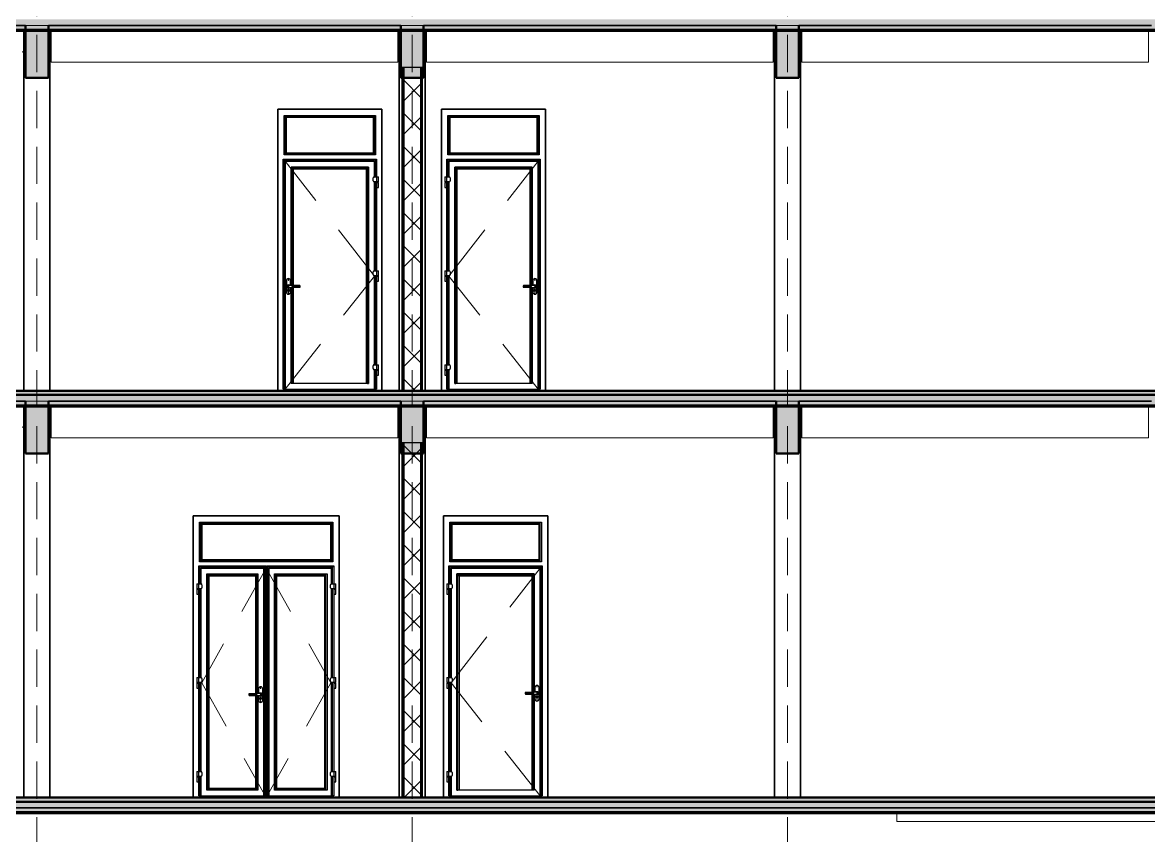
# Model space of a CAD drawing. Header units: millimetres. Extents: x -31177 to 43935, y -145912 to 20306.
# Drawn here: x 11512 to 22312, y -363 to 7430 of the extents above; entities that cross this region are included whole.
import ezdxf

# ---------------------------------------------------------------- set-up
doc = ezdxf.new("R2010")
doc.units = ezdxf.units.MM
doc.linetypes.add('Centre', pattern=[2381.25, 476.25, -357.1875, 1190.625, -357.1875])
doc.linetypes.add('Hidden', pattern=[535.78125, 357.1875, -178.59375])
for name, color, linetype, lineweight in [('A-DOOR', 2, 'Continuous', 25), ('A-FLOR', 7, 'Continuous', 18), ('A-FLOR-LEVL', 8, 'Continuous', 9), ('A-FLOR-MCUT', 7, 'Continuous', 50), ('A-FLOR-PATT', 8, 'Continuous', 50), ('A-GLAZ', 4, 'Continuous', 25), ('A-WALL', 7, 'Continuous', 35), ('A-WALL-PATT', 8, 'Continuous', 25), ('S-BEAM', 7, 'Continuous', 18), ('S-COLS', 7, 'Continuous', 35), ('S-FNDN', 7, 'Continuous', 18), ('S-GRID', 1, 'Continuous', 9)]:
    doc.layers.add(name, color=color, linetype=linetype, lineweight=lineweight)
pattern_1 = [(0, (3970.77, 5345.385), (304.8, 76.2), [25.146, -203.454, 25.146, -203.454, -1219.2]), (0, (3970.77, 5345.385), (304.8, 76.2), [-457.2, 25.146, -432.054, 25.146, -203.454, -533.4]), (0, (3970.77, 5345.385), (304.8, 76.2), [-1143, 25.146, -127.254, 25.146, -355.854]), (120, (4085.07, 5383.485), (-218.39114, 225.86454), [25.146, -203.454, 25.146, -203.454, -1219.2]), (120, (4085.07, 5383.485), (-218.39114, 225.86454), [-457.2, 25.146, -432.054, 25.146, -203.454, -533.4]), (120, (4085.07, 5383.485), (-218.39114, 225.86454), [-1143, 25.146, -127.254, 25.146, -355.854]), (240, (4123.17, 5535.885), (-86.40886, -302.06454), [25.146, -203.454, 25.146, -203.454, -1219.2]), (240, (4123.17, 5535.885), (-86.40886, -302.06454), [-457.2, 25.146, -432.054, 25.146, -203.454, -533.4]), (240, (4123.17, 5535.885), (-86.40886, -302.06454), [-1143, 25.146, -127.254, 25.146, -355.854])]
pattern_2 = [(45, (3970.77, 5345.39), (-159.099, 159.099), []), (135, (3970.77, 5345.39), (-159.099, -159.099), [])]

# ---------------------------------------------------------------- blocks, each defined once
blk = doc.blocks.new('ATT_Window 2 - S5_800x600-2360992-MẶT CẮT 1-1')
at = {"layer": 'A-GLAZ'}
for p, q in [((18975, 3700), (18988, 3700)), ((18978, 3550), (18978, 3685)), ((18978, 3685), (18988, 3685)), ((18988, 3685), (18978, 3685)), ((18978, 3685), (18978, 3550))]:
    blk.add_line(p, q, dxfattribs=at)
blk.add_open_spline([(18978, 3685), (18978, 3685), (18978, 3685), (18977, 3686), (18976, 3687), (18975, 3688), (18975, 3688)], degree=3, knots=[-1, -1, -1, -1, -0.8333333, -0.75, -0.6666667, -0.5974222, -0.5974222, -0.5974222, -0.5974222], dxfattribs=at)
blk = doc.blocks.new('CỬA 2 CÁNH EROWINDOW_có ô chết_ - D2_1400x2200-2413861-MẶT CẮT 1-1')
at = {"layer": 'A-DOOR'}
for p, q in [((1811, 2639), (3089, 2639)), ((1811, 2261), (1811, 2639)), ((1811, 2261), (1811, 2639)), ((1811, 2639), (3089, 2639)), ((1821, 2629), (1831, 2619)), ((1821, 2629), (1821, 2271)), ((3079, 2629), (1821, 2629)), ((3069, 2619), (1831, 2619)), ((1831, 2619), (1831, 2281)), ((3079, 2629), (3069, 2619)), ((3069, 2281), (3069, 2619)), ((3079, 2271), (3079, 2629)), ((3089, 2639), (3089, 2261)), ((3089, 2639), (3089, 2261)), ((1821, 2271), (1831, 2281)), ((1821, 2271), (3079, 2271)), ((1831, 2281), (3069, 2281)), ((3069, 2281), (3079, 2271)), ((1813, 2210), (1803, 2220)), ((1803, 2050), (1803, 2220)), ((1803, 2220), (2446, 2220)), ((3089, 2261), (1811, 2261)), ((3089, 2261), (1811, 2261)), ((2436, 2210), (1813, 2210)), ((1813, 2050), (1813, 2210)), ((1823, 2050), (1823, 2200)), ((1823, 2200), (2426, 2200)), ((2426, 2200), (1823, 2200)), ((1823, 2200), (1823, 2050)), ((2426, 2200), (2426, 15)), ((2426, 15), (2426, 2200)), ((2436, 2210), (2446, 2220)), ((2436, 15), (2436, 2210)), ((2446, 2220), (2446, 15)), ((2446, 2200), (2454, 2200)), ((2446, 2200), (2454, 2200)), ((2464, 2210), (2454, 2220)), ((2454, 15), (2454, 2220)), ((2454, 2220), (3097, 2220)), ((3087, 2210), (2464, 2210)), ((2464, 15), (2464, 2210)), ((2474, 15), (2474, 2200)), ((2474, 2200), (3077, 2200)), ((2474, 2200), (2474, 15)), ((3077, 2200), (2474, 2200)), ((3077, 2200), (3077, 2050)), ((3077, 2050), (3077, 2200)), ((3087, 2210), (3097, 2220)), ((3087, 2050), (3087, 2210)), ((3097, 2220), (3097, 2050)), ((1879, 2144), (2370, 2144)), ((1879, 71), (1879, 2144)), ((1879, 71), (1879, 2144)), ((1879, 2144), (2370, 2144)), ((1889, 2134), (1899, 2124)), ((2360, 2134), (1889, 2134)), ((1889, 2134), (1889, 81)), ((2350, 2124), (1899, 2124)), ((1899, 2124), (1899, 91)), ((2350, 2124), (2360, 2134)), ((2350, 995), (2350, 2124)), ((2360, 995), (2360, 2134)), ((2370, 2144), (2370, 1000)), ((2370, 2144), (2370, 1000)), ((2530, 2144), (3033, 2144)), ((2530, 71), (2530, 2144)), ((2530, 2144), (3033, 2144)), ((2530, 71), (2530, 2144)), ((2540, 2134), (2550, 2124)), ((3023, 2134), (2540, 2134)), ((2540, 2134), (2540, 81)), ((3013, 2124), (2550, 2124)), ((2550, 2124), (2550, 91)), ((3013, 2124), (3023, 2134)), ((3013, 91), (3013, 2124)), ((3023, 81), (3023, 2134)), ((3033, 2144), (3033, 71)), ((3033, 2144), (3033, 71)), ((1783, 2050), (1823, 2050)), ((1783, 2050), (1783, 2002)), ((1823, 2002), (1783, 2002)), ((1783, 1998), (1783, 1950)), ((1783, 1998), (1803, 1998)), ((1783, 1950), (1803, 1950)), ((1785, 2002), (1785, 1998)), ((1800, 1998), (1800, 2002)), ((1803, 2002), (1803, 2050)), ((1803, 1150), (1803, 2002)), ((1803, 1950), (1803, 1998)), ((1813, 1150), (1813, 2002)), ((1823, 1150), (1823, 2002)), ((1823, 2002), (1823, 1150)), ((1833, 2040), (1833, 2012)), ((3067, 2012), (3067, 2040)), ((3077, 2050), (3117, 2050)), ((3117, 2002), (3077, 2002)), ((3077, 2002), (3077, 1150)), ((3077, 1150), (3077, 2002)), ((3087, 1150), (3087, 2002)), ((3097, 2050), (3097, 2002)), ((3097, 2002), (3097, 1150)), ((3097, 1998), (3097, 1950)), ((3097, 1998), (3117, 1998)), ((3097, 1950), (3117, 1950)), ((3099, 2002), (3099, 1998)), ((3114, 1998), (3114, 2002)), ((3117, 2002), (3117, 2050)), ((3117, 1950), (3117, 1998)), ((1783, 1150), (1823, 1150)), ((1783, 1150), (1783, 1102)), ((1823, 1102), (1783, 1102)), ((1783, 1098), (1783, 1050)), ((1783, 1098), (1803, 1098)), ((1785, 1102), (1785, 1098)), ((1800, 1098), (1800, 1102)), ((1803, 1102), (1803, 1150)), ((1803, 250), (1803, 1102)), ((1803, 1050), (1803, 1098)), ((1813, 250), (1813, 1102)), ((1823, 250), (1823, 1102)), ((1823, 1102), (1823, 250)), ((1833, 1140), (1833, 1112)), ((3067, 1112), (3067, 1140)), ((3077, 1150), (3117, 1150)), ((3117, 1102), (3077, 1102)), ((3077, 1102), (3077, 250)), ((3077, 250), (3077, 1102)), ((3087, 250), (3087, 1102)), ((3097, 1150), (3097, 1102)), ((3097, 1102), (3097, 250)), ((3097, 1098), (3097, 1050)), ((3097, 1098), (3117, 1098)), ((3099, 1102), (3099, 1098)), ((3114, 1098), (3114, 1102)), ((3117, 1102), (3117, 1150)), ((3117, 1050), (3117, 1098)), ((1783, 1050), (1803, 1050)), ((2360, 995), (2290, 995)), ((2361, 991), (2290, 991)), ((2290, 983), (2361, 983)), ((2290, 979), (2360, 979)), ((2350, 91), (2350, 979)), ((2370, 1000), (2360, 995)), ((2360, 979), (2370, 974)), ((2360, 81), (2360, 979)), ((2371, 996), (2361, 991)), ((2361, 983), (2371, 978)), ((2396, 1000), (2370, 1000)), ((2370, 974), (2396, 974)), ((2370, 974), (2370, 71)), ((2370, 974), (2370, 71)), ((2396, 996), (2371, 996)), ((2371, 978), (2396, 978)), ((2376, 1042), (2376, 1000)), ((2376, 974), (2376, 932)), ((2416, 932), (2416, 1042)), ((3097, 1050), (3117, 1050)), ((2391, 947), (2391, 958)), ((2393, 960), (2398, 960)), ((2393, 940), (2393, 945)), ((2393, 945), (2393, 940)), ((2398, 945), (2398, 940)), ((2398, 940), (2398, 945)), ((2400, 958), (2400, 947)), ((1783, 250), (1823, 250)), ((1783, 250), (1783, 202)), ((1803, 202), (1803, 250)), ((1833, 240), (1833, 212)), ((3067, 212), (3067, 240)), ((3077, 250), (3117, 250)), ((3097, 250), (3097, 202)), ((3117, 202), (3117, 250)), ((1823, 202), (1783, 202)), ((1783, 198), (1783, 150)), ((1783, 198), (1803, 198)), ((1783, 150), (1803, 150)), ((1785, 202), (1785, 198)), ((1800, 198), (1800, 202)), ((1803, 15), (1803, 202)), ((1803, 150), (1803, 198)), ((1813, 15), (1813, 202)), ((1823, 15), (1823, 202)), ((1823, 202), (1823, 15)), ((3117, 202), (3077, 202)), ((3077, 202), (3077, 15)), ((3077, 15), (3077, 202)), ((3087, 15), (3087, 202)), ((3097, 202), (3097, 15)), ((3097, 198), (3097, 150)), ((3097, 198), (3117, 198)), ((3097, 150), (3117, 150)), ((3099, 202), (3099, 198)), ((3114, 198), (3114, 202)), ((3117, 150), (3117, 198)), ((1813, 15), (1803, 15)), ((1811, 0), (1811, 15)), ((1823, 15), (1813, 15)), ((1823, 15), (2426, 15)), ((1831, 0), (1831, 15)), ((2370, 71), (1879, 71)), ((2370, 71), (1879, 71)), ((1889, 81), (1899, 91)), ((1889, 81), (2360, 81)), ((1899, 91), (2350, 91)), ((2360, 81), (2350, 91)), ((2426, 15), (2436, 15)), ((2446, 15), (2436, 15)), ((2454, 15), (2446, 15)), ((2464, 15), (2454, 15)), ((2474, 15), (2464, 15)), ((2474, 15), (3077, 15)), ((3033, 71), (2530, 71)), ((3033, 71), (2530, 71)), ((2540, 81), (2550, 91)), ((2540, 81), (3023, 81)), ((2550, 91), (3013, 91)), ((3023, 81), (3013, 91)), ((3069, 0), (3069, 15)), ((3077, 15), (3087, 15)), ((3097, 15), (3087, 15)), ((3089, 15), (3089, 0))]:
    blk.add_line(p, q, dxfattribs=at)
at = {"layer": 'A-DOOR', "linetype": 'Centre', "lineweight": 18}
for p, q in [((2450, 2200), (1831, 1100)), ((2450, 2200), (3069, 1100)), ((1831, 1100), (2450, 0)), ((3069, 1100), (2450, 0))]:
    blk.add_line(p, q, dxfattribs=at)
at = {"layer": 'A-DOOR', "flags": 128}
for points in [[(2290, 995), (2290, 995), (2289, 995), (2289, 995), (2289, 995), (2288, 995), (2288, 995), (2288, 995), (2287, 994), (2287, 994), (2287, 994), (2287, 994), (2286, 994), (2286, 994), (2286, 994), (2285, 993), (2285, 993), (2285, 993), (2285, 993), (2284, 993), (2284, 992), (2284, 992), (2284, 992), (2284, 992), (2283, 991), (2283, 991), (2283, 991), (2283, 991), (2283, 990), (2283, 990), (2282, 990), (2282, 989), (2282, 989), (2282, 989), (2282, 989), (2282, 988), (2282, 988), (2282, 988), (2282, 987), (2282, 987), (2282, 987), (2282, 986), (2282, 986), (2282, 986), (2282, 985), (2282, 985), (2282, 985), (2282, 984), (2282, 984), (2283, 984), (2283, 984), (2283, 983), (2283, 983), (2283, 983), (2283, 982), (2283, 982), (2284, 982), (2284, 982), (2284, 981), (2284, 981), (2285, 981), (2285, 981), (2285, 981), (2285, 980), (2286, 980), (2286, 980), (2286, 980), (2286, 980), (2287, 980), (2287, 979), (2287, 979), (2288, 979), (2288, 979), (2288, 979), (2288, 979), (2289, 979), (2289, 979), (2289, 979), (2290, 979), (2290, 979)], [(2396, 974), (2396, 974), (2397, 974), (2397, 974), (2398, 974), (2399, 974), (2399, 974), (2400, 974), (2400, 975), (2400, 975), (2401, 975), (2401, 975), (2402, 975), (2402, 976), (2403, 976), (2403, 976), (2404, 976), (2404, 977), (2404, 977), (2405, 977), (2405, 978), (2406, 978), (2406, 979), (2406, 979), (2407, 979), (2407, 980), (2407, 980), (2407, 981), (2408, 981), (2408, 982), (2408, 982), (2408, 983), (2408, 983), (2409, 984), (2409, 984), (2409, 985), (2409, 985), (2409, 986), (2409, 986), (2409, 987), (2409, 987), (2409, 988), (2409, 988), (2409, 989), (2409, 989), (2409, 990), (2408, 990), (2408, 991), (2408, 991), (2408, 992), (2408, 992), (2408, 993), (2407, 993), (2407, 994), (2407, 994), (2406, 995), (2406, 995), (2406, 995), (2405, 996), (2405, 996), (2405, 996), (2404, 997), (2404, 997), (2403, 997), (2403, 998), (2403, 998), (2402, 998), (2402, 998), (2401, 999), (2401, 999), (2400, 999), (2400, 999), (2399, 999), (2399, 1000), (2398, 1000), (2398, 1000), (2397, 1000), (2397, 1000), (2396, 1000), (2396, 1000)]]:
    blk.add_lwpolyline(points, dxfattribs=at)
at = {"layer": 'A-DOOR'}
for centre, radius, start, end in [((1823, 2040), 10, 360, 90), ((1823, 2040), 10, 30, 90), ((1823, 2012), 10, 270, 0), ((1823, 2012), 10, 270, 300), ((1823, 2012), 10, 315, 345), ((3077, 2040), 10, 90, 180), ((3077, 2040), 10, 150, 180), ((3077, 2012), 10, 180, 270), ((3077, 2012), 10, 195, 225), ((1823, 1140), 10, 0, 90), ((1823, 1140), 10, 30, 90), ((1823, 1112), 10, 270, 0), ((1823, 1112), 10, 270, 300), ((1823, 1112), 10, 315, 345), ((3077, 1140), 10, 90, 180), ((3077, 1140), 10, 150, 180), ((3077, 1112), 10, 180, 270), ((3077, 1112), 10, 195, 225), ((2290, 987), 3.66, 90, 270), ((2396, 1042), 20, 0, 180), ((2396, 987), 15, 360, 120.3216), ((2396, 987), 15, 239.6784, 0), ((2396, 987), 15, 105, 110.0431), ((2396, 987), 15, 249.9569, 255), ((2396, 1050), 3, 360, 180), ((2396, 1050), 3, 180, 360), ((2396, 987), 3.02, 0, 180), ((2396, 987), 3.02, 135, 150), ((2396, 987), 3.02, 180, 0), ((2396, 987), 3.02, 210, 225), ((2396, 987), 15, 90, 95.2302), ((2396, 987), 8.66, 270, 90), ((2396, 987), 15, 75, 80.3895), ((2396, 987), 15, 279.6105, 285), ((2396, 987), 15, 60, 65.5028), ((2396, 987), 15, 294.4972, 300), ((2396, 987), 15, 45, 50.5307), ((2396, 987), 15, 309.4693, 315), ((2396, 932), 20, 180, 360), ((2393, 958), 2.04, 90, 180), ((2393, 947), 1.99, 180, 268.9596), ((2393, 947), 1.99, 224.4798, 268.9596), ((2396, 940), 2.5, 180, 0), ((2396, 925), 3, 0, 180), ((2396, 925), 3, 180, 0), ((2396, 987), 15, 264.7698, 270), ((2398, 958), 2.04, 0, 90), ((2398, 947), 1.99, 271.0404, 0), ((2398, 947), 1.99, 271.0404, 315.5202), ((1823, 240), 10, 0, 90), ((1823, 240), 10, 30, 90), ((3077, 240), 10, 90, 180), ((3077, 240), 10, 150, 180), ((1823, 212), 10, 270, 0), ((1823, 212), 10, 270, 300), ((1823, 212), 10, 315, 345), ((3077, 212), 10, 180, 270), ((3077, 212), 10, 195, 225)]:
    blk.add_arc(centre, radius, start, end, dxfattribs=at)
for points in [[(2361, 991), (2361, 991), (2361, 992), (2361, 993), (2360, 994), (2360, 995), (2360, 995)], [(2361, 983), (2361, 983), (2361, 982), (2361, 981), (2360, 979), (2360, 979), (2360, 979)], [(2371, 996), (2371, 996), (2371, 997), (2371, 998), (2370, 999), (2370, 1000), (2370, 1000)], [(2371, 978), (2371, 978), (2371, 977), (2371, 976), (2370, 974), (2370, 974), (2370, 974)]]:
    blk.add_open_spline(points, degree=3, knots=[0, 0, 0, 0, 0.166667, 0.333333, 0.666667, 1, 1, 1, 1], dxfattribs=at)
blk = doc.blocks.new('CỬA 1 CÁNH EROWINDOW_có ô chết_ - D4_1000x2200-2361184-MẶT CẮT 1-1')
at = {"layer": 'A-DOOR'}
for p, q in [((15611, 2639), (16489, 2639)), ((15611, 2261), (15611, 2639)), ((15611, 2261), (15611, 2639)), ((15611, 2639), (16489, 2639)), ((15621, 2629), (15631, 2619)), ((16479, 2629), (15621, 2629)), ((15621, 2629), (15621, 2271)), ((16469, 2619), (15631, 2619)), ((15631, 2619), (15631, 2281)), ((16469, 2619), (16479, 2629)), ((16469, 2281), (16469, 2619)), ((16479, 2271), (16479, 2629)), ((16489, 2639), (16489, 2261)), ((16489, 2639), (16489, 2261)), ((15621, 2271), (15631, 2281)), ((15621, 2271), (16479, 2271)), ((15631, 2281), (16469, 2281)), ((16479, 2271), (16469, 2281)), ((15613, 2210), (15603, 2220)), ((15603, 2050), (15603, 2220)), ((15603, 2220), (16497, 2220)), ((16489, 2261), (15611, 2261)), ((16489, 2261), (15611, 2261)), ((16487, 2210), (15613, 2210)), ((15613, 2050), (15613, 2210)), ((15623, 2050), (15623, 2200)), ((15623, 2200), (16477, 2200)), ((15623, 2200), (15623, 2050)), ((16477, 2200), (15623, 2200)), ((16477, 2200), (16477, 15)), ((16477, 15), (16477, 2200)), ((16487, 2210), (16497, 2220)), ((16487, 15), (16487, 2210)), ((16497, 2220), (16497, 15)), ((16421, 2144), (15679, 2144)), ((15679, 2144), (15679, 71)), ((15679, 2144), (16421, 2144)), ((15679, 71), (15679, 2144)), ((15689, 71), (15689, 2134)), ((15689, 2134), (16411, 2134)), ((15689, 2134), (15699, 2124)), ((16401, 2124), (15699, 2124)), ((15699, 2124), (15699, 71)), ((16411, 2134), (16401, 2124)), ((16401, 1008), (16401, 2124)), ((16411, 1008), (16411, 2134)), ((16421, 2144), (16421, 1013)), ((16421, 2144), (16421, 1013)), ((15583, 2050), (15623, 2050)), ((15583, 2050), (15583, 2002)), ((15623, 2002), (15583, 2002)), ((15583, 1998), (15583, 1950)), ((15583, 1998), (15603, 1998)), ((15583, 1950), (15603, 1950)), ((15586, 2002), (15586, 1998)), ((15600, 1998), (15600, 2002)), ((15603, 2002), (15603, 2050)), ((15603, 1150), (15603, 2002)), ((15603, 1950), (15603, 1998)), ((15613, 1150), (15613, 2002)), ((15623, 1150), (15623, 2002)), ((15623, 2002), (15623, 1150)), ((15633, 2040), (15633, 2012)), ((15583, 1150), (15623, 1150)), ((15583, 1150), (15583, 1102)), ((15623, 1102), (15583, 1102)), ((15583, 1098), (15583, 1050)), ((15583, 1098), (15603, 1098)), ((15586, 1102), (15586, 1098)), ((15600, 1098), (15600, 1102)), ((15603, 1102), (15603, 1150)), ((15603, 250), (15603, 1102)), ((15603, 1050), (15603, 1098)), ((15613, 250), (15613, 1102)), ((15623, 250), (15623, 1102)), ((15623, 1102), (15623, 250)), ((15633, 1140), (15633, 1112)), ((15583, 1050), (15603, 1050)), ((16411, 1008), (16341, 1008)), ((16412, 1004), (16341, 1004)), ((16341, 996), (16412, 996)), ((16341, 992), (16411, 992)), ((16401, 71), (16401, 992)), ((16421, 1013), (16411, 1008)), ((16411, 992), (16421, 987)), ((16411, 71), (16411, 992)), ((16422, 1009), (16412, 1004)), ((16412, 996), (16422, 991)), ((16447, 1013), (16421, 1013)), ((16421, 987), (16447, 987)), ((16421, 987), (16421, 71)), ((16421, 987), (16421, 71)), ((16447, 1009), (16422, 1009)), ((16422, 991), (16447, 991)), ((16427, 1055), (16427, 1013)), ((16427, 987), (16427, 945)), ((16445, 973), (16449, 973)), ((16467, 945), (16467, 1055)), ((16443, 960), (16443, 971)), ((16444, 953), (16444, 958)), ((16444, 958), (16444, 953)), ((16450, 958), (16450, 953)), ((16450, 953), (16450, 958)), ((16451, 971), (16451, 960)), ((15583, 250), (15623, 250)), ((15583, 250), (15583, 202)), ((15603, 202), (15603, 250)), ((15633, 240), (15633, 212)), ((15623, 202), (15583, 202)), ((15583, 198), (15583, 150)), ((15583, 198), (15603, 198)), ((15583, 150), (15603, 150)), ((15586, 202), (15586, 198)), ((15600, 198), (15600, 202)), ((15603, 15), (15603, 202)), ((15603, 150), (15603, 198)), ((15613, 15), (15613, 202)), ((15623, 15), (15623, 202)), ((15623, 202), (15623, 15)), ((15613, 15), (15603, 15)), ((15611, 0), (15611, 15)), ((15623, 15), (15613, 15)), ((15623, 15), (16477, 15)), ((15631, 0), (15631, 15)), ((15679, 71), (15689, 71)), ((16421, 71), (15679, 71)), ((16421, 71), (16411, 71)), ((16469, 0), (16469, 15)), ((16477, 15), (16487, 15)), ((16497, 15), (16487, 15)), ((16489, 15), (16489, 0))]:
    blk.add_line(p, q, dxfattribs=at)
at = {"layer": 'A-DOOR', "linetype": 'Centre', "lineweight": 18}
for p, q in [((16477, 2200), (15623, 1100)), ((15623, 1100), (16477, 15))]:
    blk.add_line(p, q, dxfattribs=at)
at = {"layer": 'A-DOOR', "flags": 128}
for points in [[(16341, 1008), (16341, 1008), (16340, 1008), (16340, 1008), (16340, 1008), (16339, 1008), (16339, 1008), (16339, 1008), (16338, 1008), (16338, 1007), (16338, 1007), (16338, 1007), (16337, 1007), (16337, 1007), (16337, 1007), (16336, 1007), (16336, 1006), (16336, 1006), (16336, 1006), (16335, 1006), (16335, 1006), (16335, 1005), (16335, 1005), (16335, 1005), (16334, 1005), (16334, 1004), (16334, 1004), (16334, 1004), (16334, 1003), (16334, 1003), (16334, 1003), (16333, 1003), (16333, 1002), (16333, 1002), (16333, 1002), (16333, 1001), (16333, 1001), (16333, 1001), (16333, 1000), (16333, 1000), (16333, 1000), (16333, 999), (16333, 999), (16333, 999), (16333, 998), (16333, 998), (16333, 998), (16333, 998), (16333, 997), (16334, 997), (16334, 997), (16334, 996), (16334, 996), (16334, 996), (16334, 996), (16335, 995), (16335, 995), (16335, 995), (16335, 995), (16335, 994), (16336, 994), (16336, 994), (16336, 994), (16336, 993), (16337, 993), (16337, 993), (16337, 993), (16337, 993), (16338, 993), (16338, 993), (16338, 992), (16339, 992), (16339, 992), (16339, 992), (16340, 992), (16340, 992), (16340, 992), (16341, 992), (16341, 992), (16341, 992)], [(16447, 987), (16448, 987), (16448, 987), (16449, 987), (16449, 987), (16450, 987), (16450, 987), (16451, 988), (16451, 988), (16452, 988), (16452, 988), (16453, 988), (16453, 988), (16453, 989), (16454, 989), (16454, 989), (16455, 990), (16455, 990), (16456, 990), (16456, 991), (16456, 991), (16457, 991), (16457, 992), (16457, 992), (16458, 993), (16458, 993), (16458, 993), (16458, 994), (16459, 994), (16459, 995), (16459, 995), (16459, 996), (16459, 996), (16460, 997), (16460, 997), (16460, 998), (16460, 998), (16460, 999), (16460, 999), (16460, 1000), (16460, 1000), (16460, 1001), (16460, 1001), (16460, 1002), (16460, 1002), (16460, 1003), (16460, 1003), (16459, 1004), (16459, 1004), (16459, 1005), (16459, 1005), (16459, 1006), (16458, 1006), (16458, 1007), (16458, 1007), (16458, 1008), (16457, 1008), (16457, 1008), (16457, 1009), (16456, 1009), (16456, 1010), (16455, 1010), (16455, 1010), (16455, 1011), (16454, 1011), (16454, 1011), (16453, 1011), (16453, 1012), (16452, 1012), (16452, 1012), (16451, 1012), (16451, 1012), (16450, 1013), (16450, 1013), (16449, 1013), (16449, 1013), (16448, 1013), (16448, 1013), (16447, 1013), (16447, 1013)]]:
    blk.add_lwpolyline(points, dxfattribs=at)
at = {"layer": 'A-DOOR'}
for centre, radius, start, end in [((15623, 2040), 10, 360, 90), ((15623, 2040), 10, 30, 90), ((15623, 2012), 10, 270, 0), ((15623, 2012), 10, 270, 300), ((15623, 2012), 10, 315, 345), ((15623, 1140), 10, 0, 90), ((15623, 1140), 10, 30, 90), ((15623, 1112), 10, 270, 0), ((15623, 1112), 10, 270, 300), ((15623, 1112), 10, 315, 345), ((16341, 1000), 3.66, 90, 270), ((16447, 1055), 20, 0, 180), ((16447, 1000), 15, 0, 120.3216), ((16447, 1000), 15, 239.6784, 0), ((16447, 1000), 15, 105, 110.0431), ((16447, 1000), 15, 249.9569, 255), ((16445, 971), 2.04, 90, 180), ((16447, 1063), 3, 0, 180), ((16447, 1063), 3, 180, 0), ((16447, 1000), 3.02, 0, 180), ((16447, 1000), 3.02, 180, 0), ((16447, 1000), 3.02, 210, 225), ((16447, 1000), 3.02, 135, 139.3231), ((16447, 1000), 15, 90, 95.2302), ((16447, 1000), 15, 264.7698, 270), ((16447, 1000), 8.66, 270, 90), ((16449, 971), 2.04, 0, 90), ((16447, 1000), 15, 75, 80.3895), ((16447, 1000), 15, 279.6105, 285), ((16447, 1000), 15, 60, 65.5028), ((16447, 1000), 15, 294.4972, 300), ((16447, 1000), 15, 45, 50.5307), ((16447, 1000), 15, 309.4693, 315), ((16447, 945), 20, 180, 360), ((16444, 960), 1.99, 180, 268.9596), ((16444, 960), 1.99, 224.4798, 268.9596), ((16447, 953), 2.5, 180, 0), ((16447, 938), 3, 0, 180), ((16447, 938), 3, 180, 0), ((16450, 960), 1.99, 271.0404, 0), ((16450, 960), 1.99, 271.0404, 315.5202), ((15623, 240), 10, 0, 90), ((15623, 240), 10, 30, 90), ((15623, 212), 10, 270, 0), ((15623, 212), 10, 270, 300), ((15623, 212), 10, 315, 345)]:
    blk.add_arc(centre, radius, start, end, dxfattribs=at)
for points in [[(16412, 1004), (16412, 1004), (16412, 1005), (16412, 1006), (16411, 1008), (16411, 1008), (16411, 1008)], [(16412, 996), (16412, 996), (16412, 995), (16412, 994), (16411, 992), (16411, 992), (16411, 992)], [(16422, 1009), (16422, 1009), (16422, 1010), (16422, 1011), (16421, 1013), (16421, 1013), (16421, 1013)], [(16422, 991), (16422, 991), (16422, 990), (16422, 989), (16421, 987), (16421, 987), (16421, 987)]]:
    blk.add_open_spline(points, degree=3, knots=[0, 0, 0, 0, 0.166667, 0.333333, 0.666667, 1, 1, 1, 1], dxfattribs=at)
blk = doc.blocks.new('M_Concrete-Rectangular-Column - COT250X400-V4-MẶT CẮT 1-1')
at = {"layer": 'S-COLS'}
for p, q in [((4225, 3750), (4225, 0)), ((4475, 3750), (4475, 0))]:
    blk.add_line(p, q, dxfattribs=at)
blk = doc.blocks.new('CỬA 1 CÁNH EROWINDOW_có ô chết_ - D4_1000x2200-V6-MẶT CẮT 1-1')
at = {"layer": 'A-DOOR'}
for p, q in [((14021, 6539), (14899, 6539)), ((14021, 6161), (14021, 6539)), ((14021, 6161), (14021, 6539)), ((14021, 6539), (14899, 6539)), ((14031, 6529), (14041, 6519)), ((14031, 6529), (14031, 6171)), ((14889, 6529), (14031, 6529)), ((14879, 6519), (14041, 6519)), ((14041, 6519), (14041, 6181)), ((14879, 6519), (14889, 6529)), ((14879, 6181), (14879, 6519)), ((14889, 6171), (14889, 6529)), ((14899, 6539), (14899, 6161)), ((14899, 6539), (14899, 6161)), ((14899, 6161), (14021, 6161)), ((14899, 6161), (14021, 6161)), ((14041, 6181), (14031, 6171)), ((14031, 6171), (14889, 6171)), ((14041, 6181), (14879, 6181)), ((14879, 6181), (14889, 6171)), ((14013, 6120), (14907, 6120)), ((14013, 6120), (14023, 6110)), ((14013, 3915), (14013, 6120)), ((14897, 6110), (14023, 6110)), ((14023, 6110), (14023, 3915)), ((14033, 6100), (14887, 6100)), ((14033, 3915), (14033, 6100)), ((14887, 6100), (14033, 6100)), ((14033, 6100), (14033, 3915)), ((14887, 6100), (14887, 5950)), ((14887, 5950), (14887, 6100)), ((14907, 6120), (14897, 6110)), ((14897, 6110), (14897, 5950)), ((14907, 6120), (14907, 5950)), ((14089, 4913), (14089, 6044)), ((14831, 6044), (14089, 6044)), ((14089, 4913), (14089, 6044)), ((14089, 6044), (14831, 6044)), ((14109, 6024), (14099, 6034)), ((14099, 6034), (14099, 4908)), ((14099, 6034), (14821, 6034)), ((14109, 6024), (14109, 4908)), ((14811, 6024), (14109, 6024)), ((14811, 6024), (14821, 6034)), ((14811, 3971), (14811, 6024)), ((14821, 6034), (14821, 3971)), ((14831, 3971), (14831, 6044)), ((14831, 6044), (14831, 3971)), ((14887, 5950), (14927, 5950)), ((14907, 5950), (14907, 5902)), ((14927, 5902), (14927, 5950)), ((14877, 5912), (14877, 5940)), ((14927, 5902), (14887, 5902)), ((14887, 5902), (14887, 5050)), ((14887, 5050), (14887, 5902)), ((14897, 5902), (14897, 5050)), ((14907, 5902), (14907, 5050)), ((14907, 5898), (14907, 5850)), ((14907, 5898), (14927, 5898)), ((14907, 5850), (14927, 5850)), ((14910, 5902), (14910, 5898)), ((14924, 5898), (14924, 5902)), ((14927, 5850), (14927, 5898)), ((14877, 5012), (14877, 5040)), ((14887, 5050), (14927, 5050)), ((14927, 5002), (14887, 5002)), ((14887, 5002), (14887, 4150)), ((14887, 4150), (14887, 5002)), ((14897, 5002), (14897, 4150)), ((14907, 5050), (14907, 5002)), ((14907, 5002), (14907, 4150)), ((14907, 4998), (14907, 4950)), ((14907, 4998), (14927, 4998)), ((14910, 5002), (14910, 4998)), ((14924, 4998), (14924, 5002)), ((14927, 5002), (14927, 5050)), ((14927, 4950), (14927, 4998)), ((14043, 4955), (14043, 4845)), ((14059, 4860), (14059, 4871)), ((14061, 4873), (14065, 4873)), ((14089, 4913), (14063, 4913)), ((14088, 4909), (14063, 4909)), ((14063, 4891), (14088, 4891)), ((14063, 4887), (14089, 4887)), ((14067, 4871), (14067, 4860)), ((14083, 4913), (14083, 4955)), ((14083, 4845), (14083, 4887)), ((14098, 4904), (14088, 4909)), ((14088, 4891), (14098, 4896)), ((14099, 4908), (14089, 4913)), ((14089, 4887), (14099, 4892)), ((14089, 3971), (14089, 4887)), ((14089, 3971), (14089, 4887)), ((14169, 4904), (14098, 4904)), ((14098, 4896), (14169, 4896)), ((14169, 4908), (14099, 4908)), ((14099, 4892), (14169, 4892)), ((14099, 4892), (14099, 3971)), ((14109, 4892), (14109, 3971)), ((14907, 4950), (14927, 4950)), ((14060, 4853), (14060, 4858)), ((14060, 4858), (14060, 4853)), ((14066, 4858), (14066, 4853)), ((14066, 4853), (14066, 4858)), ((14877, 4112), (14877, 4140)), ((14887, 4150), (14927, 4150)), ((14907, 4150), (14907, 4102)), ((14927, 4102), (14927, 4150)), ((14927, 4102), (14887, 4102)), ((14887, 4102), (14887, 3915)), ((14887, 3915), (14887, 4102)), ((14897, 4102), (14897, 3915)), ((14907, 4102), (14907, 3915)), ((14907, 4098), (14907, 4050)), ((14907, 4098), (14927, 4098)), ((14907, 4050), (14927, 4050)), ((14910, 4102), (14910, 4098)), ((14924, 4098), (14924, 4102)), ((14927, 4050), (14927, 4098)), ((14023, 3915), (14013, 3915)), ((14021, 3900), (14021, 3915)), ((14023, 3915), (14033, 3915)), ((14033, 3915), (14887, 3915)), ((14041, 3915), (14041, 3900)), ((14099, 3971), (14089, 3971)), ((14831, 3971), (14089, 3971)), ((14821, 3971), (14831, 3971)), ((14879, 3915), (14879, 3900)), ((14897, 3915), (14887, 3915)), ((14907, 3915), (14897, 3915)), ((14899, 3915), (14899, 3900))]:
    blk.add_line(p, q, dxfattribs=at)
at = {"layer": 'A-DOOR', "linetype": 'Centre', "lineweight": 18}
for p, q in [((14033, 6100), (14887, 5000)), ((14887, 5000), (14033, 3915))]:
    blk.add_line(p, q, dxfattribs=at)
at = {"layer": 'A-DOOR', "flags": 128}
for points in [[(14063, 4913), (14062, 4913), (14062, 4913), (14061, 4913), (14061, 4913), (14060, 4913), (14060, 4913), (14059, 4912), (14059, 4912), (14058, 4912), (14058, 4912), (14057, 4912), (14057, 4912), (14057, 4911), (14056, 4911), (14056, 4911), (14055, 4910), (14055, 4910), (14054, 4910), (14054, 4909), (14054, 4909), (14053, 4909), (14053, 4908), (14053, 4908), (14052, 4907), (14052, 4907), (14052, 4907), (14052, 4906), (14051, 4906), (14051, 4905), (14051, 4905), (14051, 4904), (14051, 4904), (14050, 4903), (14050, 4903), (14050, 4902), (14050, 4902), (14050, 4901), (14050, 4901), (14050, 4900), (14050, 4900), (14050, 4899), (14050, 4899), (14050, 4898), (14050, 4898), (14050, 4897), (14050, 4897), (14051, 4896), (14051, 4896), (14051, 4895), (14051, 4895), (14051, 4894), (14052, 4894), (14052, 4893), (14052, 4893), (14052, 4892), (14053, 4892), (14053, 4892), (14053, 4891), (14054, 4891), (14054, 4890), (14055, 4890), (14055, 4890), (14055, 4889), (14056, 4889), (14056, 4889), (14057, 4889), (14057, 4888), (14058, 4888), (14058, 4888), (14059, 4888), (14059, 4888), (14060, 4887), (14060, 4887), (14061, 4887), (14061, 4887), (14062, 4887), (14062, 4887), (14063, 4887), (14063, 4887)], [(14169, 4892), (14169, 4892), (14170, 4892), (14170, 4892), (14170, 4892), (14171, 4892), (14171, 4892), (14171, 4892), (14172, 4892), (14172, 4893), (14172, 4893), (14172, 4893), (14173, 4893), (14173, 4893), (14173, 4893), (14174, 4893), (14174, 4894), (14174, 4894), (14174, 4894), (14175, 4894), (14175, 4894), (14175, 4895), (14175, 4895), (14175, 4895), (14176, 4895), (14176, 4896), (14176, 4896), (14176, 4896), (14176, 4897), (14176, 4897), (14176, 4897), (14177, 4897), (14177, 4898), (14177, 4898), (14177, 4898), (14177, 4899), (14177, 4899), (14177, 4899), (14177, 4900), (14177, 4900), (14177, 4900), (14177, 4901), (14177, 4901), (14177, 4901), (14177, 4902), (14177, 4902), (14177, 4902), (14177, 4902), (14177, 4903), (14176, 4903), (14176, 4903), (14176, 4904), (14176, 4904), (14176, 4904), (14176, 4904), (14175, 4905), (14175, 4905), (14175, 4905), (14175, 4905), (14175, 4906), (14174, 4906), (14174, 4906), (14174, 4906), (14174, 4907), (14173, 4907), (14173, 4907), (14173, 4907), (14173, 4907), (14172, 4907), (14172, 4907), (14172, 4908), (14171, 4908), (14171, 4908), (14171, 4908), (14170, 4908), (14170, 4908), (14170, 4908), (14169, 4908), (14169, 4908), (14169, 4908)]]:
    blk.add_lwpolyline(points, dxfattribs=at)
at = {"layer": 'A-DOOR'}
for centre, radius, start, end in [((14887, 5940), 10, 90, 180), ((14887, 5940), 10, 150, 180), ((14887, 5912), 10, 180, 270), ((14887, 5912), 10, 195, 225), ((14063, 4955), 20, 0, 180), ((14887, 5040), 10, 90, 180), ((14887, 5040), 10, 150, 180), ((14887, 5012), 10, 180, 270), ((14887, 5012), 10, 195, 225), ((14063, 4900), 15, 59.6784, 180), ((14063, 4900), 15, 180, 297.213), ((14063, 4900), 15, 129.4693, 135), ((14063, 4900), 15, 225, 230.5307), ((14063, 4900), 8.66, 90, 270), ((14063, 4900), 15, 114.4972, 120), ((14063, 4900), 15, 99.6105, 105), ((14063, 4900), 15, 255, 260.3895), ((14061, 4871), 2.04, 90, 180), ((14063, 4963), 3, 0, 180), ((14063, 4963), 3, 180, 0), ((14063, 4900), 3.02, 0, 180), ((14063, 4900), 3.02, 180, 0), ((14063, 4900), 15, 84.7698, 90), ((14063, 4900), 15, 270, 275.2302), ((14063, 4900), 3.02, 30, 45), ((14063, 4900), 3.02, 315, 330), ((14065, 4871), 2.04, 0, 90), ((14063, 4900), 15, 69.9569, 75), ((14063, 4900), 15, 285, 290.0431), ((14169, 4900), 3.66, 270, 90), ((14063, 4845), 20, 180, 0), ((14060, 4860), 1.99, 180, 268.9596), ((14060, 4860), 1.99, 224.4798, 268.9596), ((14063, 4838), 3, 0, 180), ((14063, 4838), 3, 180, 0), ((14063, 4853), 2.5, 180, 0), ((14066, 4860), 1.99, 271.0404, 0), ((14066, 4860), 1.99, 271.0404, 315.5202), ((14887, 4140), 10, 90, 180), ((14887, 4140), 10, 150, 180), ((14887, 4112), 10, 180, 270), ((14887, 4112), 10, 195, 225)]:
    blk.add_arc(centre, radius, start, end, dxfattribs=at)
for points in [[(14089, 4913), (14089, 4913), (14089, 4913), (14088, 4911), (14088, 4909), (14088, 4909)], [(14089, 4887), (14089, 4887), (14089, 4887), (14088, 4889), (14088, 4891), (14088, 4891)], [(14099, 4908), (14099, 4908), (14099, 4908), (14098, 4906), (14098, 4904), (14098, 4904)], [(14099, 4892), (14099, 4892), (14099, 4892), (14098, 4894), (14098, 4896), (14098, 4896)]]:
    blk.add_open_spline(points, degree=3, dxfattribs=at)
blk = doc.blocks.new('CỬA 1 CÁNH EROWINDOW_có ô chết_ - D4_1000x2200-V7-MẶT CẮT 1-1')
at = {"layer": 'A-DOOR'}
for p, q in [((15591, 6539), (16469, 6539)), ((15591, 6161), (15591, 6539)), ((15591, 6161), (15591, 6539)), ((15591, 6539), (16469, 6539)), ((15601, 6529), (15611, 6519)), ((16459, 6529), (15601, 6529)), ((15601, 6529), (15601, 6171)), ((16449, 6519), (15611, 6519)), ((15611, 6519), (15611, 6181)), ((16449, 6519), (16459, 6529)), ((16449, 6181), (16449, 6519)), ((16459, 6171), (16459, 6529)), ((16469, 6539), (16469, 6161)), ((16469, 6539), (16469, 6161)), ((16469, 6161), (15591, 6161)), ((16469, 6161), (15591, 6161)), ((15601, 6171), (15611, 6181)), ((15601, 6171), (16459, 6171)), ((15611, 6181), (16449, 6181)), ((16459, 6171), (16449, 6181)), ((15593, 6110), (15583, 6120)), ((15583, 5950), (15583, 6120)), ((15583, 6120), (16477, 6120)), ((16467, 6110), (15593, 6110)), ((15593, 5950), (15593, 6110)), ((15603, 5950), (15603, 6100)), ((15603, 6100), (16457, 6100)), ((15603, 6100), (15603, 5950)), ((16457, 6100), (15603, 6100)), ((16457, 6100), (16457, 3915)), ((16457, 3915), (16457, 6100)), ((16467, 6110), (16477, 6120)), ((16467, 3915), (16467, 6110)), ((16477, 6120), (16477, 3915)), ((15563, 5950), (15603, 5950)), ((15563, 5950), (15563, 5902)), ((15583, 5902), (15583, 5950)), ((16401, 6044), (15659, 6044)), ((15659, 6044), (15659, 3971)), ((15659, 6044), (16401, 6044)), ((15659, 3971), (15659, 6044)), ((15669, 3971), (15669, 6034)), ((15669, 6034), (16391, 6034)), ((15669, 6034), (15679, 6024)), ((16381, 6024), (15679, 6024)), ((15679, 6024), (15679, 3971)), ((16391, 6034), (16381, 6024)), ((16381, 4908), (16381, 6024)), ((16391, 4908), (16391, 6034)), ((16401, 6044), (16401, 4913)), ((16401, 6044), (16401, 4913)), ((15603, 5902), (15563, 5902)), ((15563, 5898), (15563, 5850)), ((15563, 5898), (15583, 5898)), ((15563, 5850), (15583, 5850)), ((15565, 5902), (15565, 5898)), ((15580, 5898), (15580, 5902)), ((15583, 5050), (15583, 5902)), ((15583, 5850), (15583, 5898)), ((15593, 5050), (15593, 5902)), ((15603, 5050), (15603, 5902)), ((15603, 5902), (15603, 5050)), ((15613, 5940), (15613, 5912)), ((15563, 5050), (15603, 5050)), ((15563, 5050), (15563, 5002)), ((15603, 5002), (15563, 5002)), ((15563, 4998), (15563, 4950)), ((15563, 4998), (15583, 4998)), ((15565, 5002), (15565, 4998)), ((15580, 4998), (15580, 5002)), ((15583, 5002), (15583, 5050)), ((15583, 4150), (15583, 5002)), ((15583, 4950), (15583, 4998)), ((15593, 4150), (15593, 5002)), ((15603, 4150), (15603, 5002)), ((15603, 5002), (15603, 4150)), ((15613, 5040), (15613, 5012)), ((15563, 4950), (15583, 4950)), ((16391, 4908), (16321, 4908)), ((16392, 4904), (16321, 4904)), ((16321, 4896), (16392, 4896)), ((16321, 4892), (16391, 4892)), ((16381, 3971), (16381, 4892)), ((16401, 4913), (16391, 4908)), ((16391, 4892), (16401, 4887)), ((16391, 3971), (16391, 4892)), ((16402, 4909), (16392, 4904)), ((16392, 4896), (16402, 4891)), ((16427, 4913), (16401, 4913)), ((16401, 4887), (16427, 4887)), ((16401, 4887), (16401, 3971)), ((16401, 4887), (16401, 3971)), ((16427, 4909), (16402, 4909)), ((16402, 4891), (16427, 4891)), ((16407, 4955), (16407, 4913)), ((16407, 4887), (16407, 4845)), ((16423, 4860), (16423, 4871)), ((16425, 4873), (16429, 4873)), ((16431, 4871), (16431, 4860)), ((16447, 4845), (16447, 4955)), ((16424, 4853), (16424, 4858)), ((16424, 4858), (16424, 4853)), ((16430, 4858), (16430, 4853)), ((16430, 4853), (16430, 4858)), ((15563, 4150), (15603, 4150)), ((15563, 4150), (15563, 4102)), ((15583, 4102), (15583, 4150)), ((15613, 4140), (15613, 4112)), ((15603, 4102), (15563, 4102)), ((15563, 4098), (15563, 4050)), ((15563, 4098), (15583, 4098)), ((15563, 4050), (15583, 4050)), ((15565, 4102), (15565, 4098)), ((15580, 4098), (15580, 4102)), ((15583, 3915), (15583, 4102)), ((15583, 4050), (15583, 4098)), ((15593, 3915), (15593, 4102)), ((15603, 3915), (15603, 4102)), ((15603, 4102), (15603, 3915)), ((15593, 3915), (15583, 3915)), ((15591, 3900), (15591, 3915)), ((15603, 3915), (15593, 3915)), ((15603, 3915), (16457, 3915)), ((15611, 3900), (15611, 3915)), ((15659, 3971), (15669, 3971)), ((16401, 3971), (15659, 3971)), ((16401, 3971), (16391, 3971)), ((16449, 3900), (16449, 3915)), ((16457, 3915), (16467, 3915)), ((16477, 3915), (16467, 3915)), ((16469, 3915), (16469, 3900))]:
    blk.add_line(p, q, dxfattribs=at)
at = {"layer": 'A-DOOR', "linetype": 'Centre', "lineweight": 18}
for p, q in [((16457, 6100), (15603, 5000)), ((15603, 5000), (16457, 3915))]:
    blk.add_line(p, q, dxfattribs=at)
at = {"layer": 'A-DOOR', "flags": 128}
for points in [[(16321, 4908), (16321, 4908), (16320, 4908), (16320, 4908), (16320, 4908), (16319, 4908), (16319, 4908), (16319, 4908), (16318, 4908), (16318, 4907), (16318, 4907), (16318, 4907), (16317, 4907), (16317, 4907), (16317, 4907), (16316, 4907), (16316, 4906), (16316, 4906), (16316, 4906), (16315, 4906), (16315, 4906), (16315, 4905), (16315, 4905), (16315, 4905), (16314, 4905), (16314, 4904), (16314, 4904), (16314, 4904), (16314, 4903), (16314, 4903), (16314, 4903), (16313, 4903), (16313, 4902), (16313, 4902), (16313, 4902), (16313, 4901), (16313, 4901), (16313, 4901), (16313, 4900), (16313, 4900), (16313, 4900), (16313, 4899), (16313, 4899), (16313, 4899), (16313, 4898), (16313, 4898), (16313, 4898), (16313, 4898), (16313, 4897), (16314, 4897), (16314, 4897), (16314, 4896), (16314, 4896), (16314, 4896), (16314, 4896), (16315, 4895), (16315, 4895), (16315, 4895), (16315, 4895), (16315, 4894), (16316, 4894), (16316, 4894), (16316, 4894), (16316, 4893), (16317, 4893), (16317, 4893), (16317, 4893), (16317, 4893), (16318, 4893), (16318, 4893), (16318, 4892), (16319, 4892), (16319, 4892), (16319, 4892), (16320, 4892), (16320, 4892), (16320, 4892), (16321, 4892), (16321, 4892), (16321, 4892)], [(16427, 4887), (16428, 4887), (16428, 4887), (16429, 4887), (16429, 4887), (16430, 4887), (16430, 4887), (16431, 4888), (16431, 4888), (16432, 4888), (16432, 4888), (16433, 4888), (16433, 4888), (16433, 4889), (16434, 4889), (16434, 4889), (16435, 4890), (16435, 4890), (16436, 4890), (16436, 4891), (16436, 4891), (16437, 4891), (16437, 4892), (16437, 4892), (16438, 4893), (16438, 4893), (16438, 4893), (16438, 4894), (16439, 4894), (16439, 4895), (16439, 4895), (16439, 4896), (16439, 4896), (16440, 4897), (16440, 4897), (16440, 4898), (16440, 4898), (16440, 4899), (16440, 4899), (16440, 4900), (16440, 4900), (16440, 4901), (16440, 4901), (16440, 4902), (16440, 4902), (16440, 4903), (16440, 4903), (16439, 4904), (16439, 4904), (16439, 4905), (16439, 4905), (16439, 4906), (16438, 4906), (16438, 4907), (16438, 4907), (16438, 4908), (16437, 4908), (16437, 4908), (16437, 4909), (16436, 4909), (16436, 4910), (16435, 4910), (16435, 4910), (16435, 4911), (16434, 4911), (16434, 4911), (16433, 4911), (16433, 4912), (16432, 4912), (16432, 4912), (16431, 4912), (16431, 4912), (16430, 4913), (16430, 4913), (16429, 4913), (16429, 4913), (16428, 4913), (16428, 4913), (16427, 4913), (16427, 4913)]]:
    blk.add_lwpolyline(points, dxfattribs=at)
at = {"layer": 'A-DOOR'}
for centre, radius, start, end in [((15603, 5940), 10, 0, 90), ((15603, 5940), 10, 30, 90), ((15603, 5912), 10, 270, 0), ((15603, 5912), 10, 270, 300), ((15603, 5912), 10, 315, 345), ((15603, 5040), 10, 0, 90), ((15603, 5040), 10, 30, 90), ((15603, 5012), 10, 270, 0), ((15603, 5012), 10, 270, 300), ((15603, 5012), 10, 315, 345), ((16427, 4955), 20, 0, 180), ((16321, 4900), 3.66, 90, 270), ((16427, 4900), 15, 0, 120.3216), ((16427, 4900), 15, 242.787, 0), ((16427, 4900), 15, 105, 108.7256), ((16427, 4900), 15, 251.2744, 255), ((16425, 4871), 2.04, 90, 180), ((16427, 4963), 3, 0, 180), ((16427, 4963), 3, 180, 0), ((16427, 4900), 3.02, 0, 180), ((16427, 4900), 3.02, 135, 150), ((16427, 4900), 3.02, 180, 0), ((16427, 4900), 3.02, 210, 225), ((16427, 4900), 15, 90, 95.2302), ((16427, 4900), 15, 264.7698, 270), ((16427, 4900), 8.66, 270, 90), ((16429, 4871), 2.04, 0, 90), ((16427, 4900), 15, 75, 80.3895), ((16427, 4900), 15, 279.6105, 285), ((16427, 4900), 15, 60, 65.5028), ((16427, 4900), 15, 45, 50.5307), ((16427, 4900), 15, 309.4693, 315), ((16427, 4845), 20, 180, 0), ((16424, 4860), 1.99, 180, 268.9596), ((16424, 4860), 1.99, 224.4798, 268.9596), ((16427, 4853), 2.5, 180, 0), ((16427, 4838), 3, 0, 180), ((16427, 4838), 3, 180, 0), ((16430, 4860), 1.99, 271.0404, 0), ((16430, 4860), 1.99, 271.0404, 315.5202), ((15603, 4140), 10, 0, 90), ((15603, 4140), 10, 30, 90), ((15603, 4112), 10, 270, 0), ((15603, 4112), 10, 315, 345), ((15603, 4112), 10, 270, 300)]:
    blk.add_arc(centre, radius, start, end, dxfattribs=at)
for points in [[(16392, 4904), (16392, 4904), (16392, 4905), (16392, 4906), (16391, 4908), (16391, 4908), (16391, 4908)], [(16392, 4896), (16392, 4896), (16392, 4895), (16392, 4894), (16391, 4892), (16391, 4892), (16391, 4892)], [(16402, 4909), (16402, 4909), (16402, 4910), (16402, 4911), (16401, 4913), (16401, 4913), (16401, 4913)], [(16402, 4891), (16402, 4891), (16402, 4890), (16402, 4889), (16401, 4887), (16401, 4887), (16401, 4887)]]:
    blk.add_open_spline(points, degree=3, knots=[0, 0, 0, 0, 0.166667, 0.333333, 0.666667, 1, 1, 1, 1], dxfattribs=at)
blk = doc.blocks.new('M_Concrete-Rectangular-Column - COT250X350-V16-MẶT CẮT 1-1')
at = {"layer": 'S-COLS'}
for p, q in [((4225, 7350), (4225, 3900)), ((4475, 7350), (4475, 3900))]:
    blk.add_line(p, q, dxfattribs=at)

msp = doc.modelspace()

# ---------------------------------------------------------------- hatches: boundary and pattern name
at = {"layer": 'A-FLOR-PATT'}
for points in [[(37169.1, 7360), (37255.7, 7360), (37255.7, 7460), (450, 7460), (450, 7360), (36979.2, 7360)], [(37169.1, 3860), (37255.7, 3860), (37255.7, 3900), (450, 3900), (450, 3860), (37074.1, 3860)], [(37169.1, 3760), (37255.7, 3760), (37255.7, 3860), (450, 3860), (450, 3760), (36979.2, 3760)]]:
    msp.add_hatch(color=256, dxfattribs=at).paths.add_polyline_path(points)
at = {"layer": 'A-FLOR-PATT', "lineweight": 18}
for points in [[(37169.1, 7350), (37255.7, 7350), (37255.7, 7360), (450, 7360), (450, 7350), (36979.2, 7350)], [(37169.1, 3750), (37255.7, 3750), (37255.7, 3760), (450, 3760), (450, 3750), (36979.2, 3750)]]:
    msp.add_hatch(color=256, dxfattribs=at).paths.add_polyline_path(points)
at = {"layer": 'A-FLOR-PATT'}
h = msp.add_hatch(color=256, dxfattribs=at)
h.paths.add_polyline_path([(15520.2, -40), (34650, -40), (34650, 0), (450, 0), (450, -40), (15140.4, -40)])
h.paths.add_polyline_path([(37255.7, -40), (37255.7, 0), (37050, 0), (37050, -40), (37169.1, -40)])
h = msp.add_hatch(color=256, dxfattribs=at)
h.paths.add_polyline_path([(450, -140), (34650, -140), (34650, -40), (450, -40), (450, -75)])
h.paths.add_polyline_path([(37050, -140), (37255.7, -140), (37255.7, -40), (37050, -40), (37050, -75)])
at = {"layer": 'A-FLOR-PATT', "lineweight": 18}
h = msp.add_hatch(color=256, dxfattribs=at)
h.paths.add_polyline_path([(19698, -150), (34650, -150), (34650, -140), (450, -140), (450, -150), (16659.6, -150)])
h.paths.add_polyline_path([(37050, -150), (37255.7, -150), (37255.7, -140), (37050, -140)])
at = {"layer": 'A-WALL-PATT', "lineweight": 18}
h = msp.add_hatch(dxfattribs=at)
h.set_pattern_fill('FP_1', color=256, style=0, pattern_type=2)
h.set_pattern_definition(pattern_1)
h.paths.add_polyline_path([(15150, 3900), (15165, 3900), (15165, 7000), (15150, 7000), (15150, 4232.8)])
h = msp.add_hatch(dxfattribs=at)
h.set_pattern_fill('FP_2', color=256, style=0, pattern_type=2)
h.set_pattern_definition(pattern_2)
h.paths.add_polyline_path([(15165, 3900), (15335, 3900), (15335, 7000), (15165, 7000), (15165, 4232.8)])
h = msp.add_hatch(dxfattribs=at)
h.set_pattern_fill('FP_1', color=256, style=0, pattern_type=2)
h.set_pattern_definition(pattern_1)
h.paths.add_polyline_path([(15335, 3900), (15350, 3900), (15350, 7000), (15335, 7000), (15335, 4232.8)])
h = msp.add_hatch(dxfattribs=at)
h.set_pattern_fill('FP_1', color=256, style=0, pattern_type=2)
h.set_pattern_definition(pattern_1)
h.paths.add_polyline_path([(15150, 0), (15165, 0), (15165, 3400), (15150, 3400), (15150, 540.4)])
h = msp.add_hatch(dxfattribs=at)
h.set_pattern_fill('FP_2', color=256, style=0, pattern_type=2)
h.set_pattern_definition(pattern_2)
h.paths.add_polyline_path([(15165, 0), (15335, 0), (15335, 3400), (15165, 3400), (15165, 540.4)])
h = msp.add_hatch(dxfattribs=at)
h.set_pattern_fill('FP_1', color=256, style=0, pattern_type=2)
h.set_pattern_definition(pattern_1)
h.paths.add_polyline_path([(15335, 0), (15350, 0), (15350, 3400), (15335, 3400), (15335, 540.4)])
at = {"layer": 'S-BEAM'}
for points in [[(11760, 6900), (11760, 7400), (11540, 7400), (11540, 6900)], [(15360, 6900), (15360, 7400), (15140, 7400), (15140.4, 6900)], [(18960, 6900), (18960, 7400), (18740, 7400), (18740, 6900)], [(11540, 3300), (11760, 3300), (11760, 3800), (11540, 3800), (11540, 3617.4)], [(15360, 3300), (15360, 3800), (15140, 3800), (15140.4, 3300)], [(18960, 3300), (18960, 3800), (18740, 3800), (18740, 3300), (18938.4, 3300)]]:
    msp.add_hatch(color=8, dxfattribs=at).paths.add_polyline_path(points)

# ---------------------------------------------------------------- linework, layer by layer
at = {"layer": 'A-FLOR', "color": 7, "lineweight": 50}
for p, q in [((450, 7350), (37255.7, 7350)), ((37255.7, 3900), (450, 3900)), ((450, 3750), (37255.7, 3750)), ((34650, 0), (450, 0)), ((450, -150), (34650, -150))]:
    msp.add_line(p, q, dxfattribs=at)
at = {"layer": 'A-FLOR'}
for p in [(19900, -150), (23000, -230)]:
    msp.add_line(p, (19900, -230), dxfattribs=at)
at = {"layer": 'A-FLOR-LEVL', "linetype": 'Hidden'}
for p, q in [((37186.2, 3900), (-9566.5, 3900)), ((37186.2, 0), (-9566.5, 0))]:
    msp.add_line(p, q, dxfattribs=at)
at = {"layer": 'A-FLOR-MCUT'}
for p, q in [((37255.7, 7360), (450, 7360)), ((37255.7, 3860), (450, 3860)), ((37255.7, 3760), (450, 3760)), ((34650, -40), (450, -40)), ((34650, -140), (450, -140))]:
    msp.add_line(p, q, dxfattribs=at)
at = {"layer": 'A-WALL'}
for p, q in [((11525, 7150), (11512.3, 7150)), ((11787.7, 7150), (11775, 7150)), ((15125, 7150), (15112.3, 7150)), ((15387.7, 7150), (15375, 7150)), ((18725, 7150), (18712.3, 7150)), ((18987.7, 7150), (18975, 7150)), ((13960, 3900), (13960, 6600)), ((13960, 6600), (14960, 6600)), ((14960, 6600), (14960, 3900)), ((15530, 3900), (15530, 6600)), ((15530, 6600), (16530, 6600)), ((16530, 6600), (16530, 3900)), ((11525, 3550), (11512.3, 3550)), ((11787.7, 3550), (11775, 3550)), ((15125, 3550), (15112.3, 3550)), ((15387.7, 3550), (15375, 3550)), ((18725, 3550), (18712.3, 3550)), ((18987.7, 3550), (18975, 3550)), ((13150, 0), (13150, 2700)), ((13150, 2700), (14550, 2700)), ((14550, 2700), (14550, 0)), ((15550, 0), (15550, 2700)), ((15550, 2700), (16550, 2700)), ((16550, 2700), (16550, 0))]:
    msp.add_line(p, q, dxfattribs=at)
at = {"layer": 'A-WALL', "lineweight": 25}
for p, q in [((15350, 7000), (15150, 7000)), ((15150, 7000), (15150, 3900)), ((15350, 3900), (15350, 7000)), ((15350, 3400), (15150, 3400)), ((15150, 3400), (15150, 0)), ((15350, 0), (15350, 3400))]:
    msp.add_line(p, q, dxfattribs=at)
at = {"layer": 'A-WALL', "lineweight": 50}
for p, q in [((15165, 7000), (15165, 3900)), ((15335, 7000), (15335, 3900)), ((15165, 3400), (15165, 0)), ((15335, 3400), (15335, 0))]:
    msp.add_line(p, q, dxfattribs=at)
at = {"layer": 'S-BEAM'}
for p, q in [((11760, 7400), (11540, 7400)), ((11787.7, 7050), (11787.7, 7350)), ((15112.3, 7350), (15112.3, 7050)), ((15360, 7400), (15140, 7400)), ((15387.7, 7050), (15387.7, 7350)), ((18712.3, 7350), (18712.3, 7050)), ((18960, 7400), (18740, 7400)), ((18987.7, 7050), (18987.7, 7350)), ((22312.3, 7350), (22312.3, 7050)), ((11787.7, 7050), (15112.3, 7050)), ((15387.7, 7050), (18712.3, 7050)), ((18987.7, 7050), (22312.3, 7050)), ((11760, 3800), (11540, 3800)), ((15360, 3800), (15140, 3800)), ((18960, 3800), (18740, 3800)), ((11787.7, 3450), (11787.7, 3750)), ((15112.3, 3750), (15112.3, 3450)), ((15387.7, 3450), (15387.7, 3750)), ((18712.3, 3750), (18712.3, 3450)), ((18987.7, 3450), (18987.7, 3750)), ((22312.3, 3750), (22312.3, 3450)), ((11787.7, 3450), (15112.3, 3450)), ((15387.7, 3450), (18712.3, 3450)), ((18987.7, 3450), (22312.3, 3450))]:
    msp.add_line(p, q, dxfattribs=at)
at = {"layer": 'S-BEAM', "lineweight": 50}
for p, q in [((11540, 7400), (11540, 6900)), ((11760, 6900), (11760, 7400)), ((15140, 7400), (15140, 6900)), ((15360, 6900), (15360, 7400)), ((18740, 7400), (18740, 6900)), ((18960, 6900), (18960, 7400)), ((11540, 6900), (11760, 6900)), ((15140, 6900), (15360, 6900)), ((18740, 6900), (18960, 6900)), ((11540, 3800), (11540, 3300)), ((11760, 3300), (11760, 3800)), ((15140, 3800), (15140, 3300)), ((15360, 3300), (15360, 3800)), ((18740, 3800), (18740, 3300)), ((18960, 3300), (18960, 3800)), ((11540, 3300), (11760, 3300)), ((15140, 3300), (15360, 3300)), ((18740, 3300), (18960, 3300))]:
    msp.add_line(p, q, dxfattribs=at)
at = {"layer": 'S-FNDN', "lineweight": 35}
for p, q in [((8160, 7400), (11540, 7400)), ((11760, 7400), (15140, 7400)), ((15360, 7400), (18740, 7400)), ((18960, 7400), (22340, 7400)), ((8160, 3800), (11540, 3800)), ((11760, 3800), (15140, 3800)), ((15360, 3800), (18740, 3800)), ((18960, 3800), (22340, 3800)), ((450, -100), (37255.7, -100))]:
    msp.add_line(p, q, dxfattribs=at)
at = {"layer": 'S-FNDN'}
for p, q in [((11540, 7400), (11760, 7400)), ((15140, 7400), (15360, 7400)), ((18740, 7400), (18960, 7400)), ((11540, 3800), (11760, 3800)), ((15140, 3800), (15360, 3800)), ((18740, 3800), (18960, 3800))]:
    msp.add_line(p, q, dxfattribs=at)
at = {"layer": 'S-GRID', "linetype": 'Hidden'}
for p, q in [((11650, -3225.6), (11650, 20306.3)), ((15250, -3225.6), (15250, 20306.3)), ((18850, -3225.6), (18850, 20306.3))]:
    msp.add_line(p, q, dxfattribs=at)

# ---------------------------------------------------------------- block references
at = {"layer": 'A-DOOR'}
for name, p in [('CỬA 1 CÁNH EROWINDOW_có ô chết_ - D4_1000x2200-V6-MẶT CẮT 1-1', (0, 0)), ('CỬA 1 CÁNH EROWINDOW_có ô chết_ - D4_1000x2200-V7-MẶT CẮT 1-1', (0, 0)), ('CỬA 2 CÁNH EROWINDOW_có ô chết_ - D2_1400x2200-2413861-MẶT CẮT 1-1', (11400, 0)), ('CỬA 1 CÁNH EROWINDOW_có ô chết_ - D4_1000x2200-2361184-MẶT CẮT 1-1', (0, 0))]:
    msp.add_blockref(name, p, dxfattribs=at)
at = {"layer": 'A-GLAZ'}
msp.add_blockref('ATT_Window 2 - S5_800x600-2360992-MẶT CẮT 1-1', (0, 0), dxfattribs=at)
at = {"layer": 'S-COLS'}
for name, p in [('M_Concrete-Rectangular-Column - COT250X350-V16-MẶT CẮT 1-1', (7300, 0)), ('M_Concrete-Rectangular-Column - COT250X350-V16-MẶT CẮT 1-1', (10900, 0)), ('M_Concrete-Rectangular-Column - COT250X350-V16-MẶT CẮT 1-1', (14500, 0)), ('M_Concrete-Rectangular-Column - COT250X400-V4-MẶT CẮT 1-1', (7300, 0)), ('M_Concrete-Rectangular-Column - COT250X400-V4-MẶT CẮT 1-1', (10900, 0)), ('M_Concrete-Rectangular-Column - COT250X400-V4-MẶT CẮT 1-1', (14500, 0))]:
    msp.add_blockref(name, p, dxfattribs=at)

doc.saveas('drawing.dxf')
